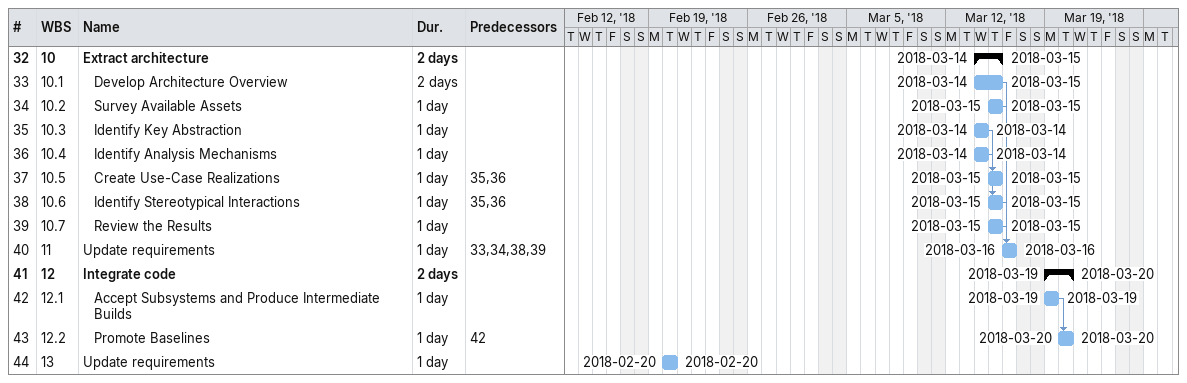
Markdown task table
| ID | WBS | Task | Duration | Start | Finish | Predecessors |
|---|---|---|---|---|---|---|
| 32 | 10 | **Extract architecture** | 2d | 2018-03-14 | 2018-03-15 |  |
| 33 | 10.1 | Develop Architecture Overview | 2d | 2018-03-14 | 2018-03-15 |  |
| 34 | 10.2 | Survey Available Assets | 1d | 2018-03-15 | 2018-03-15 |  |
| 35 | 10.3 | Identify Key Abstraction | 1d | 2018-03-14 | 2018-03-14 |  |
| 36 | 10.4 | Identify Analysis Mechanisms | 1d | 2018-03-14 | 2018-03-14 |  |
| 37 | 10.5 | Create Use-Case Realizations | 1d | 2018-03-15 | 2018-03-15 | 35, 36 |
| 38 | 10.6 | Identify Stereotypical Interactions | 1d | 2018-03-15 | 2018-03-15 | 35, 36 |
| 39 | 10.7 | Review the Results | 1d | 2018-03-15 | 2018-03-15 |  |
| 40 | 11 | Update requirements | 1d | 2018-03-16 | 2018-03-16 | 33, 34, 38, 39 |
| 41 | 12 | **Integrate code** | 2d | 2018-03-19 | 2018-03-20 |  |
| 42 | 12.1 | Accept Subsystems and Produce Intermediate Builds | 1d | 2018-03-19 | 2018-03-19 |  |
| 43 | 12.2 | Promote Baselines | 1d | 2018-03-20 | 2018-03-20 | 42 |
| 44 | 13 | Update requirements | 1d | 2018-02-20 | 2018-02-20 |  |
